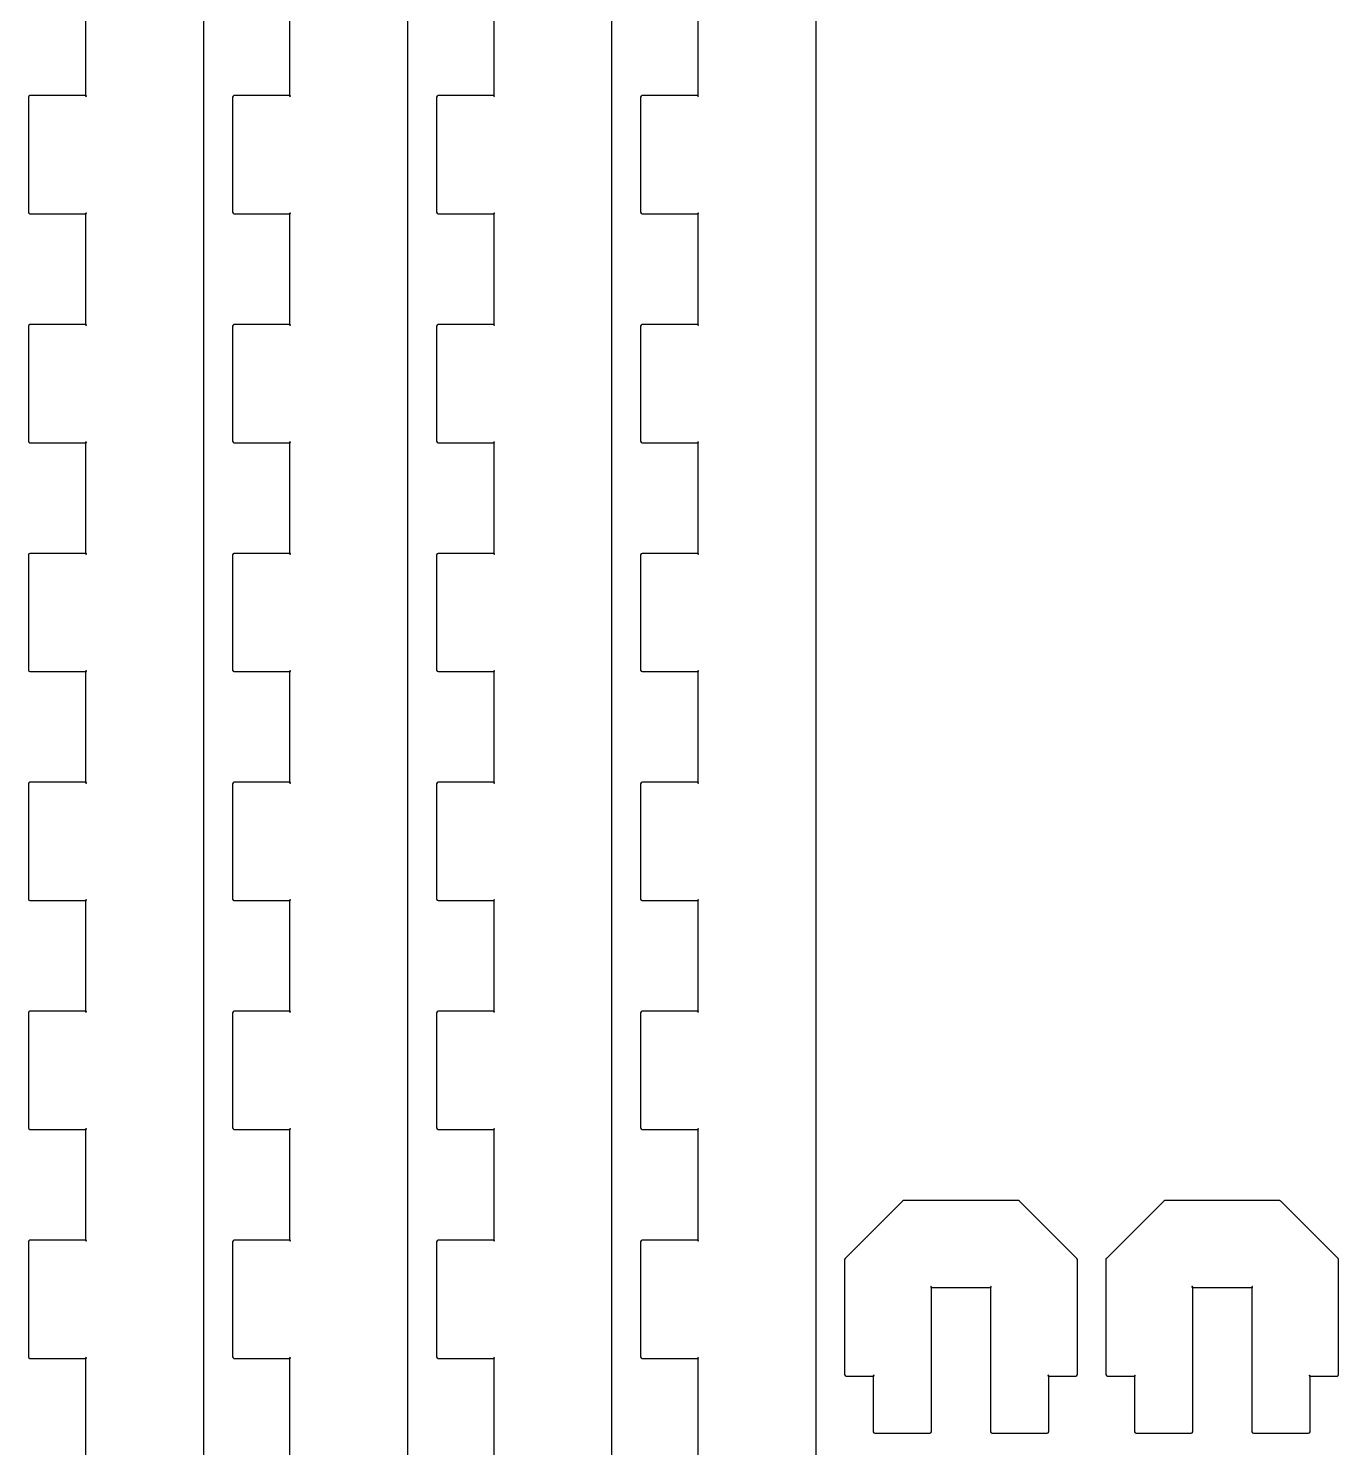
# Model space of a CAD drawing. Header units: millimetres. Extents: x -246 to 1649, y -181 to 287.
# Drawn here: x 1556.2 to 1624.9, y 83.4 to 157.8 of the extents above; entities that cross this region are included whole.
import ezdxf

# ---------------------------------------------------------------- set-up
doc = ezdxf.new("R2010")
doc.units = ezdxf.units.MM
doc.header["$MEASUREMENT"] = 0
doc.layers.add('mlk v1_0', color=7, linetype='Continuous')

msp = doc.modelspace()

# ---------------------------------------------------------------- linework, layer by layer
at = {"layer": 'mlk v1_0'}
for p, q in [((1565.4, 24.8006), (1565.4, 253.65)), ((1576.1, 24.8006), (1576.1, 253.65)), ((1586.8, 24.8006), (1586.8, 253.65)), ((1597.5, 24.8006), (1597.5, 253.65)), ((1559.2, 160.125), (1559.2, 154.325)), ((1569.9, 160.125), (1569.9, 154.325)), ((1580.6, 160.125), (1580.6, 154.325)), ((1591.3, 160.125), (1591.3, 154.325)), ((1556.23, 154.296), (1556.2, 154.243)), ((1556.2, 154.243), (1556.2, 154.225)), ((1556.2, 154.225), (1556.2, 148.225)), ((1556.28, 154.325), (1556.23, 154.296)), ((1556.3, 154.325), (1556.28, 154.325)), ((1559.2, 154.325), (1556.3, 154.325)), ((1559.21, 154.325), (1559.2, 154.325)), ((1559.2, 154.325), (1559.2, 154.316)), ((1559.2, 154.316), (1559.21, 154.284)), ((1559.24, 154.311), (1559.21, 154.325)), ((1559.21, 154.284), (1559.24, 154.288)), ((1559.24, 154.288), (1559.24, 154.311)), ((1566.93, 154.296), (1566.9, 154.243)), ((1566.9, 154.243), (1566.9, 154.225)), ((1566.9, 154.225), (1566.9, 148.225)), ((1566.98, 154.325), (1566.93, 154.296)), ((1567, 154.325), (1566.98, 154.325)), ((1569.9, 154.325), (1567, 154.325)), ((1569.91, 154.325), (1569.9, 154.325)), ((1569.9, 154.325), (1569.9, 154.316)), ((1569.9, 154.316), (1569.91, 154.284)), ((1569.94, 154.311), (1569.91, 154.325)), ((1569.91, 154.284), (1569.94, 154.288)), ((1569.94, 154.288), (1569.94, 154.311)), ((1577.63, 154.296), (1577.6, 154.243)), ((1577.6, 154.243), (1577.6, 154.225)), ((1577.6, 154.225), (1577.6, 148.225)), ((1577.68, 154.325), (1577.63, 154.296)), ((1577.7, 154.325), (1577.68, 154.325)), ((1580.6, 154.325), (1577.7, 154.325)), ((1580.6, 154.325), (1580.6, 154.316)), ((1580.61, 154.325), (1580.6, 154.325)), ((1580.6, 154.316), (1580.61, 154.284)), ((1580.64, 154.311), (1580.61, 154.325)), ((1580.61, 154.284), (1580.64, 154.288)), ((1580.64, 154.288), (1580.64, 154.311)), ((1588.33, 154.296), (1588.3, 154.243)), ((1588.3, 154.243), (1588.3, 154.225)), ((1588.3, 154.225), (1588.3, 148.225)), ((1588.38, 154.325), (1588.33, 154.296)), ((1588.4, 154.325), (1588.38, 154.325)), ((1591.3, 154.325), (1588.4, 154.325)), ((1591.31, 154.325), (1591.3, 154.325)), ((1591.3, 154.325), (1591.3, 154.316)), ((1591.3, 154.316), (1591.31, 154.284)), ((1591.34, 154.311), (1591.31, 154.325)), ((1591.31, 154.284), (1591.34, 154.288)), ((1591.34, 154.288), (1591.34, 154.311)), ((1556.2, 148.225), (1556.2, 148.208)), ((1556.2, 148.208), (1556.23, 148.154)), ((1556.23, 148.154), (1556.28, 148.125)), ((1556.28, 148.125), (1556.3, 148.125)), ((1556.3, 148.125), (1559.2, 148.125)), ((1559.21, 148.168), (1559.2, 148.136)), ((1559.2, 148.136), (1559.2, 148.125)), ((1559.2, 148.125), (1559.2, 142.325)), ((1559.2, 148.125), (1559.21, 148.125)), ((1559.24, 148.162), (1559.21, 148.168)), ((1559.21, 148.125), (1559.24, 148.141)), ((1559.24, 148.141), (1559.24, 148.162)), ((1566.9, 148.225), (1566.9, 148.208)), ((1566.9, 148.208), (1566.93, 148.154)), ((1566.93, 148.154), (1566.98, 148.125)), ((1566.98, 148.125), (1567, 148.125)), ((1567, 148.125), (1569.9, 148.125)), ((1569.91, 148.168), (1569.9, 148.136)), ((1569.9, 148.136), (1569.9, 148.125)), ((1569.9, 148.125), (1569.91, 148.125)), ((1569.9, 148.125), (1569.9, 142.325)), ((1569.94, 148.162), (1569.91, 148.168)), ((1569.91, 148.125), (1569.94, 148.141)), ((1569.94, 148.141), (1569.94, 148.162)), ((1577.6, 148.225), (1577.6, 148.208)), ((1577.6, 148.208), (1577.63, 148.154)), ((1577.63, 148.154), (1577.68, 148.125)), ((1577.68, 148.125), (1577.7, 148.125)), ((1577.7, 148.125), (1580.6, 148.125)), ((1580.61, 148.168), (1580.6, 148.136)), ((1580.6, 148.136), (1580.6, 148.125)), ((1580.6, 148.125), (1580.6, 142.325)), ((1580.6, 148.125), (1580.61, 148.125)), ((1580.64, 148.162), (1580.61, 148.168)), ((1580.61, 148.125), (1580.64, 148.141)), ((1580.64, 148.141), (1580.64, 148.162)), ((1588.3, 148.225), (1588.3, 148.208)), ((1588.3, 148.208), (1588.33, 148.154)), ((1588.33, 148.154), (1588.38, 148.125)), ((1588.38, 148.125), (1588.4, 148.125)), ((1588.4, 148.125), (1591.3, 148.125)), ((1591.31, 148.168), (1591.3, 148.136)), ((1591.3, 148.136), (1591.3, 148.125)), ((1591.3, 148.125), (1591.3, 142.325)), ((1591.3, 148.125), (1591.31, 148.125)), ((1591.34, 148.162), (1591.31, 148.168)), ((1591.31, 148.125), (1591.34, 148.141)), ((1591.34, 148.141), (1591.34, 148.162)), ((1556.23, 142.296), (1556.2, 142.242)), ((1556.2, 142.242), (1556.2, 142.224)), ((1556.2, 142.224), (1556.2, 136.224)), ((1556.28, 142.325), (1556.23, 142.296)), ((1556.3, 142.325), (1556.28, 142.325)), ((1559.2, 142.325), (1556.3, 142.325)), ((1559.21, 142.325), (1559.2, 142.325)), ((1559.2, 142.325), (1559.2, 142.315)), ((1559.2, 142.315), (1559.21, 142.284)), ((1559.24, 142.311), (1559.21, 142.325)), ((1559.21, 142.284), (1559.24, 142.288)), ((1559.24, 142.288), (1559.24, 142.311)), ((1566.93, 142.296), (1566.9, 142.242)), ((1566.9, 142.242), (1566.9, 142.224)), ((1566.9, 142.224), (1566.9, 136.224)), ((1566.98, 142.325), (1566.93, 142.296)), ((1567, 142.325), (1566.98, 142.325)), ((1569.9, 142.325), (1567, 142.325)), ((1569.9, 142.325), (1569.9, 142.315)), ((1569.91, 142.325), (1569.9, 142.325)), ((1569.9, 142.315), (1569.91, 142.284)), ((1569.94, 142.311), (1569.91, 142.325)), ((1569.91, 142.284), (1569.94, 142.288)), ((1569.94, 142.288), (1569.94, 142.311)), ((1577.63, 142.296), (1577.6, 142.242)), ((1577.6, 142.242), (1577.6, 142.224)), ((1577.6, 142.224), (1577.6, 136.224)), ((1577.68, 142.325), (1577.63, 142.296)), ((1577.7, 142.325), (1577.68, 142.325)), ((1580.6, 142.325), (1577.7, 142.325)), ((1580.61, 142.325), (1580.6, 142.325)), ((1580.6, 142.325), (1580.6, 142.315)), ((1580.6, 142.315), (1580.61, 142.284)), ((1580.64, 142.311), (1580.61, 142.325)), ((1580.61, 142.284), (1580.64, 142.288)), ((1580.64, 142.288), (1580.64, 142.311)), ((1588.33, 142.296), (1588.3, 142.242)), ((1588.3, 142.242), (1588.3, 142.224)), ((1588.3, 142.224), (1588.3, 136.224)), ((1588.38, 142.325), (1588.33, 142.296)), ((1588.4, 142.325), (1588.38, 142.325)), ((1591.3, 142.325), (1588.4, 142.325)), ((1591.31, 142.325), (1591.3, 142.325)), ((1591.3, 142.325), (1591.3, 142.315)), ((1591.3, 142.315), (1591.31, 142.284)), ((1591.34, 142.311), (1591.31, 142.325)), ((1591.31, 142.284), (1591.34, 142.288)), ((1591.34, 142.288), (1591.34, 142.311)), ((1556.2, 136.224), (1556.2, 136.208)), ((1556.2, 136.208), (1556.23, 136.154)), ((1556.23, 136.154), (1556.28, 136.125)), ((1559.21, 136.168), (1559.2, 136.136)), ((1559.24, 136.163), (1559.21, 136.168)), ((1559.24, 136.14), (1559.24, 136.163)), ((1566.9, 136.224), (1566.9, 136.208)), ((1566.9, 136.208), (1566.93, 136.154)), ((1566.93, 136.154), (1566.98, 136.125)), ((1569.91, 136.168), (1569.9, 136.136)), ((1569.94, 136.163), (1569.91, 136.168)), ((1569.94, 136.14), (1569.94, 136.163)), ((1577.6, 136.224), (1577.6, 136.208)), ((1577.6, 136.208), (1577.63, 136.154)), ((1577.63, 136.154), (1577.68, 136.125)), ((1580.61, 136.168), (1580.6, 136.136)), ((1580.64, 136.163), (1580.61, 136.168)), ((1580.64, 136.14), (1580.64, 136.163)), ((1588.3, 136.224), (1588.3, 136.208)), ((1588.3, 136.208), (1588.33, 136.154)), ((1588.33, 136.154), (1588.38, 136.125)), ((1591.31, 136.168), (1591.3, 136.136)), ((1591.34, 136.163), (1591.31, 136.168)), ((1591.34, 136.14), (1591.34, 136.163)), ((1556.28, 136.125), (1556.3, 136.125)), ((1556.3, 136.125), (1559.2, 136.125)), ((1559.2, 136.136), (1559.2, 136.125)), ((1559.2, 136.125), (1559.21, 136.125)), ((1559.2, 136.125), (1559.2, 130.325)), ((1559.21, 136.125), (1559.24, 136.14)), ((1566.98, 136.125), (1567, 136.125)), ((1567, 136.125), (1569.9, 136.125)), ((1569.9, 136.136), (1569.9, 136.125)), ((1569.9, 136.125), (1569.9, 130.325)), ((1569.9, 136.125), (1569.91, 136.125)), ((1569.91, 136.125), (1569.94, 136.14)), ((1577.68, 136.125), (1577.7, 136.125)), ((1577.7, 136.125), (1580.6, 136.125)), ((1580.6, 136.136), (1580.6, 136.125)), ((1580.6, 136.125), (1580.6, 130.325)), ((1580.6, 136.125), (1580.61, 136.125)), ((1580.61, 136.125), (1580.64, 136.14)), ((1588.38, 136.125), (1588.4, 136.125)), ((1588.4, 136.125), (1591.3, 136.125)), ((1591.3, 136.136), (1591.3, 136.125)), ((1591.3, 136.125), (1591.3, 130.325)), ((1591.3, 136.125), (1591.31, 136.125)), ((1591.31, 136.125), (1591.34, 136.14)), ((1556.23, 130.296), (1556.2, 130.242)), ((1556.2, 130.242), (1556.2, 130.225)), ((1556.2, 130.225), (1556.2, 124.225)), ((1556.28, 130.325), (1556.23, 130.296)), ((1556.3, 130.325), (1556.28, 130.325)), ((1559.2, 130.325), (1556.3, 130.325)), ((1559.21, 130.325), (1559.2, 130.325)), ((1559.2, 130.325), (1559.2, 130.315)), ((1559.2, 130.315), (1559.21, 130.284)), ((1559.24, 130.312), (1559.21, 130.325)), ((1559.21, 130.284), (1559.24, 130.288)), ((1559.24, 130.288), (1559.24, 130.312)), ((1566.93, 130.296), (1566.9, 130.242)), ((1566.9, 130.242), (1566.9, 130.225)), ((1566.9, 130.225), (1566.9, 124.225)), ((1566.98, 130.325), (1566.93, 130.296)), ((1567, 130.325), (1566.98, 130.325)), ((1569.9, 130.325), (1567, 130.325)), ((1569.9, 130.325), (1569.9, 130.315)), ((1569.91, 130.325), (1569.9, 130.325)), ((1569.9, 130.315), (1569.91, 130.284)), ((1569.94, 130.312), (1569.91, 130.325)), ((1569.91, 130.284), (1569.94, 130.288)), ((1569.94, 130.288), (1569.94, 130.312)), ((1577.63, 130.296), (1577.6, 130.242)), ((1577.6, 130.242), (1577.6, 130.225)), ((1577.6, 130.225), (1577.6, 124.225)), ((1577.68, 130.325), (1577.63, 130.296)), ((1577.7, 130.325), (1577.68, 130.325)), ((1580.6, 130.325), (1577.7, 130.325)), ((1580.61, 130.325), (1580.6, 130.325)), ((1580.6, 130.325), (1580.6, 130.315)), ((1580.6, 130.315), (1580.61, 130.284)), ((1580.64, 130.312), (1580.61, 130.325)), ((1580.61, 130.284), (1580.64, 130.288)), ((1580.64, 130.288), (1580.64, 130.312)), ((1588.33, 130.296), (1588.3, 130.242)), ((1588.3, 130.242), (1588.3, 130.225)), ((1588.3, 130.225), (1588.3, 124.225)), ((1588.38, 130.325), (1588.33, 130.296)), ((1588.4, 130.325), (1588.38, 130.325)), ((1591.3, 130.325), (1588.4, 130.325)), ((1591.3, 130.325), (1591.3, 130.315)), ((1591.31, 130.325), (1591.3, 130.325)), ((1591.3, 130.315), (1591.31, 130.284)), ((1591.34, 130.312), (1591.31, 130.325)), ((1591.31, 130.284), (1591.34, 130.288)), ((1591.34, 130.288), (1591.34, 130.312)), ((1556.2, 124.225), (1556.2, 124.208)), ((1556.2, 124.208), (1556.23, 124.154)), ((1556.23, 124.154), (1556.28, 124.126)), ((1556.28, 124.126), (1556.3, 124.126)), ((1556.3, 124.126), (1559.2, 124.126)), ((1559.21, 124.168), (1559.2, 124.137)), ((1559.2, 124.137), (1559.2, 124.126)), ((1559.2, 124.126), (1559.2, 118.325)), ((1559.2, 124.126), (1559.21, 124.126)), ((1559.24, 124.163), (1559.21, 124.168)), ((1559.21, 124.126), (1559.24, 124.141)), ((1559.24, 124.141), (1559.24, 124.163)), ((1566.9, 124.225), (1566.9, 124.208)), ((1566.9, 124.208), (1566.93, 124.154)), ((1566.93, 124.154), (1566.98, 124.126)), ((1566.98, 124.126), (1567, 124.126)), ((1567, 124.126), (1569.9, 124.126)), ((1569.91, 124.168), (1569.9, 124.137)), ((1569.9, 124.137), (1569.9, 124.126)), ((1569.9, 124.126), (1569.9, 118.325)), ((1569.9, 124.126), (1569.91, 124.126)), ((1569.94, 124.163), (1569.91, 124.168)), ((1569.91, 124.126), (1569.94, 124.141)), ((1569.94, 124.141), (1569.94, 124.163)), ((1577.6, 124.225), (1577.6, 124.208)), ((1577.6, 124.208), (1577.63, 124.154)), ((1577.63, 124.154), (1577.68, 124.126)), ((1577.68, 124.126), (1577.7, 124.126)), ((1577.7, 124.126), (1580.6, 124.126)), ((1580.61, 124.168), (1580.6, 124.137)), ((1580.6, 124.137), (1580.6, 124.126)), ((1580.6, 124.126), (1580.61, 124.126)), ((1580.6, 124.126), (1580.6, 118.325)), ((1580.64, 124.163), (1580.61, 124.168)), ((1580.61, 124.126), (1580.64, 124.141)), ((1580.64, 124.141), (1580.64, 124.163)), ((1588.3, 124.225), (1588.3, 124.208)), ((1588.3, 124.208), (1588.33, 124.154)), ((1588.33, 124.154), (1588.38, 124.126)), ((1588.38, 124.126), (1588.4, 124.126)), ((1588.4, 124.126), (1591.3, 124.126)), ((1591.31, 124.168), (1591.3, 124.137)), ((1591.3, 124.137), (1591.3, 124.126)), ((1591.3, 124.126), (1591.3, 118.325)), ((1591.3, 124.126), (1591.31, 124.126)), ((1591.34, 124.163), (1591.31, 124.168)), ((1591.31, 124.126), (1591.34, 124.141)), ((1591.34, 124.141), (1591.34, 124.163)), ((1556.23, 118.296), (1556.2, 118.243)), ((1556.28, 118.325), (1556.23, 118.296)), ((1556.3, 118.325), (1556.28, 118.325)), ((1559.2, 118.325), (1556.3, 118.325)), ((1559.2, 118.325), (1559.2, 118.316)), ((1559.21, 118.325), (1559.2, 118.325)), ((1559.2, 118.316), (1559.21, 118.284)), ((1559.24, 118.311), (1559.21, 118.325)), ((1559.24, 118.288), (1559.24, 118.311)), ((1566.93, 118.296), (1566.9, 118.243)), ((1566.98, 118.325), (1566.93, 118.296)), ((1567, 118.325), (1566.98, 118.325)), ((1569.9, 118.325), (1567, 118.325)), ((1569.9, 118.325), (1569.9, 118.316)), ((1569.91, 118.325), (1569.9, 118.325)), ((1569.9, 118.316), (1569.91, 118.284)), ((1569.94, 118.311), (1569.91, 118.325)), ((1569.94, 118.288), (1569.94, 118.311)), ((1577.63, 118.296), (1577.6, 118.243)), ((1577.68, 118.325), (1577.63, 118.296)), ((1577.7, 118.325), (1577.68, 118.325)), ((1580.6, 118.325), (1577.7, 118.325)), ((1580.6, 118.325), (1580.6, 118.316)), ((1580.61, 118.325), (1580.6, 118.325)), ((1580.6, 118.316), (1580.61, 118.284)), ((1580.64, 118.311), (1580.61, 118.325)), ((1580.64, 118.288), (1580.64, 118.311)), ((1588.33, 118.296), (1588.3, 118.243)), ((1588.38, 118.325), (1588.33, 118.296)), ((1588.4, 118.325), (1588.38, 118.325)), ((1591.3, 118.325), (1588.4, 118.325)), ((1591.31, 118.325), (1591.3, 118.325)), ((1591.3, 118.325), (1591.3, 118.316)), ((1591.3, 118.316), (1591.31, 118.284)), ((1591.34, 118.311), (1591.31, 118.325)), ((1591.34, 118.288), (1591.34, 118.311)), ((1556.2, 118.243), (1556.2, 118.225)), ((1556.2, 118.225), (1556.2, 112.225)), ((1559.21, 118.284), (1559.24, 118.288)), ((1566.9, 118.243), (1566.9, 118.225)), ((1566.9, 118.225), (1566.9, 112.225)), ((1569.91, 118.284), (1569.94, 118.288)), ((1577.6, 118.243), (1577.6, 118.225)), ((1577.6, 118.225), (1577.6, 112.225)), ((1580.61, 118.284), (1580.64, 118.288)), ((1588.3, 118.243), (1588.3, 118.225)), ((1588.3, 118.225), (1588.3, 112.225)), ((1591.31, 118.284), (1591.34, 118.288)), ((1556.2, 112.225), (1556.2, 112.208)), ((1556.2, 112.208), (1556.23, 112.154)), ((1556.23, 112.154), (1556.28, 112.125)), ((1556.28, 112.125), (1556.3, 112.125)), ((1556.3, 112.125), (1559.2, 112.125)), ((1559.21, 112.168), (1559.2, 112.136)), ((1559.2, 112.136), (1559.2, 112.125)), ((1559.2, 112.125), (1559.2, 106.325)), ((1559.2, 112.125), (1559.21, 112.125)), ((1559.24, 112.163), (1559.21, 112.168)), ((1559.21, 112.125), (1559.24, 112.141)), ((1559.24, 112.141), (1559.24, 112.163)), ((1566.9, 112.225), (1566.9, 112.208)), ((1566.9, 112.208), (1566.93, 112.154)), ((1566.93, 112.154), (1566.98, 112.125)), ((1566.98, 112.125), (1567, 112.125)), ((1567, 112.125), (1569.9, 112.125)), ((1569.91, 112.168), (1569.9, 112.136)), ((1569.9, 112.136), (1569.9, 112.125)), ((1569.9, 112.125), (1569.9, 106.325)), ((1569.9, 112.125), (1569.91, 112.125)), ((1569.94, 112.163), (1569.91, 112.168)), ((1569.91, 112.125), (1569.94, 112.141)), ((1569.94, 112.141), (1569.94, 112.163)), ((1577.6, 112.225), (1577.6, 112.208)), ((1577.6, 112.208), (1577.63, 112.154)), ((1577.63, 112.154), (1577.68, 112.125)), ((1577.68, 112.125), (1577.7, 112.125)), ((1577.7, 112.125), (1580.6, 112.125)), ((1580.61, 112.168), (1580.6, 112.136)), ((1580.6, 112.136), (1580.6, 112.125)), ((1580.6, 112.125), (1580.6, 106.325)), ((1580.6, 112.125), (1580.61, 112.125)), ((1580.64, 112.163), (1580.61, 112.168)), ((1580.61, 112.125), (1580.64, 112.141)), ((1580.64, 112.141), (1580.64, 112.163)), ((1588.3, 112.225), (1588.3, 112.208)), ((1588.3, 112.208), (1588.33, 112.154)), ((1588.33, 112.154), (1588.38, 112.125)), ((1588.38, 112.125), (1588.4, 112.125)), ((1588.4, 112.125), (1591.3, 112.125)), ((1591.31, 112.168), (1591.3, 112.136)), ((1591.3, 112.136), (1591.3, 112.125)), ((1591.3, 112.125), (1591.3, 106.325)), ((1591.3, 112.125), (1591.31, 112.125)), ((1591.34, 112.163), (1591.31, 112.168)), ((1591.31, 112.125), (1591.34, 112.141)), ((1591.34, 112.141), (1591.34, 112.163)), ((1556.23, 106.297), (1556.2, 106.243)), ((1556.2, 106.243), (1556.2, 106.225)), ((1556.2, 106.225), (1556.2, 100.225)), ((1556.28, 106.325), (1556.23, 106.297)), ((1556.3, 106.325), (1556.28, 106.325)), ((1559.2, 106.325), (1556.3, 106.325)), ((1559.21, 106.325), (1559.2, 106.325)), ((1559.2, 106.325), (1559.2, 106.316)), ((1559.2, 106.316), (1559.21, 106.284)), ((1559.24, 106.311), (1559.21, 106.325)), ((1559.21, 106.284), (1559.24, 106.288)), ((1559.24, 106.288), (1559.24, 106.311)), ((1566.93, 106.297), (1566.9, 106.243)), ((1566.9, 106.243), (1566.9, 106.225)), ((1566.9, 106.225), (1566.9, 100.225)), ((1566.98, 106.325), (1566.93, 106.297)), ((1567, 106.325), (1566.98, 106.325)), ((1569.9, 106.325), (1567, 106.325)), ((1569.91, 106.325), (1569.9, 106.325)), ((1569.9, 106.325), (1569.9, 106.316)), ((1569.9, 106.316), (1569.91, 106.284)), ((1569.94, 106.311), (1569.91, 106.325)), ((1569.91, 106.284), (1569.94, 106.288)), ((1569.94, 106.288), (1569.94, 106.311)), ((1577.63, 106.297), (1577.6, 106.243)), ((1577.6, 106.243), (1577.6, 106.225)), ((1577.6, 106.225), (1577.6, 100.225)), ((1577.68, 106.325), (1577.63, 106.297)), ((1577.7, 106.325), (1577.68, 106.325)), ((1580.6, 106.325), (1577.7, 106.325)), ((1580.61, 106.325), (1580.6, 106.325)), ((1580.6, 106.325), (1580.6, 106.316)), ((1580.6, 106.316), (1580.61, 106.284)), ((1580.64, 106.311), (1580.61, 106.325)), ((1580.61, 106.284), (1580.64, 106.288)), ((1580.64, 106.288), (1580.64, 106.311)), ((1588.33, 106.297), (1588.3, 106.243)), ((1588.3, 106.243), (1588.3, 106.225)), ((1588.3, 106.225), (1588.3, 100.225)), ((1588.38, 106.325), (1588.33, 106.297)), ((1588.4, 106.325), (1588.38, 106.325)), ((1591.3, 106.325), (1588.4, 106.325)), ((1591.3, 106.325), (1591.3, 106.316)), ((1591.31, 106.325), (1591.3, 106.325)), ((1591.3, 106.316), (1591.31, 106.284)), ((1591.34, 106.311), (1591.31, 106.325)), ((1591.31, 106.284), (1591.34, 106.288)), ((1591.34, 106.288), (1591.34, 106.311)), ((1556.2, 100.225), (1556.2, 100.208)), ((1556.2, 100.208), (1556.23, 100.154)), ((1556.23, 100.154), (1556.28, 100.125)), ((1556.28, 100.125), (1556.3, 100.125)), ((1556.3, 100.125), (1559.2, 100.125)), ((1559.21, 100.168), (1559.2, 100.137)), ((1559.2, 100.137), (1559.2, 100.125)), ((1559.2, 100.125), (1559.2, 94.3254)), ((1559.2, 100.125), (1559.21, 100.125)), ((1559.24, 100.163), (1559.21, 100.168)), ((1559.21, 100.125), (1559.24, 100.141)), ((1559.24, 100.141), (1559.24, 100.163)), ((1566.9, 100.225), (1566.9, 100.208)), ((1566.9, 100.208), (1566.93, 100.154)), ((1566.93, 100.154), (1566.98, 100.125)), ((1566.98, 100.125), (1567, 100.125)), ((1567, 100.125), (1569.9, 100.125)), ((1569.91, 100.168), (1569.9, 100.137)), ((1569.9, 100.137), (1569.9, 100.125)), ((1569.9, 100.125), (1569.9, 94.3254)), ((1569.9, 100.125), (1569.91, 100.125)), ((1569.94, 100.163), (1569.91, 100.168)), ((1569.91, 100.125), (1569.94, 100.141)), ((1569.94, 100.141), (1569.94, 100.163)), ((1577.6, 100.225), (1577.6, 100.208)), ((1577.6, 100.208), (1577.63, 100.154)), ((1577.63, 100.154), (1577.68, 100.125)), ((1577.68, 100.125), (1577.7, 100.125)), ((1577.7, 100.125), (1580.6, 100.125)), ((1580.61, 100.168), (1580.6, 100.137)), ((1580.6, 100.137), (1580.6, 100.125)), ((1580.6, 100.125), (1580.61, 100.125)), ((1580.6, 100.125), (1580.6, 94.3254)), ((1580.64, 100.163), (1580.61, 100.168)), ((1580.61, 100.125), (1580.64, 100.141)), ((1580.64, 100.141), (1580.64, 100.163)), ((1588.3, 100.225), (1588.3, 100.208)), ((1588.3, 100.208), (1588.33, 100.154)), ((1588.33, 100.154), (1588.38, 100.125)), ((1588.38, 100.125), (1588.4, 100.125)), ((1588.4, 100.125), (1591.3, 100.125)), ((1591.31, 100.168), (1591.3, 100.137)), ((1591.3, 100.137), (1591.3, 100.125)), ((1591.3, 100.125), (1591.31, 100.125)), ((1591.3, 100.125), (1591.3, 94.3254)), ((1591.34, 100.163), (1591.31, 100.168)), ((1591.31, 100.125), (1591.34, 100.141)), ((1591.34, 100.141), (1591.34, 100.163)), ((1602.03, 96.3704), (1599.03, 93.3704)), ((1602.08, 96.4008), (1602.03, 96.3757)), ((1602.03, 96.3757), (1602.03, 96.3704)), ((1602.1, 96.4008), (1602.08, 96.4008)), ((1608.1, 96.4008), (1602.1, 96.4008)), ((1608.12, 96.4008), (1608.1, 96.4008)), ((1608.17, 96.3757), (1608.12, 96.4008)), ((1608.17, 96.3704), (1608.17, 96.3757)), ((1611.17, 93.3704), (1608.17, 96.3704)), ((1615.73, 96.3704), (1612.73, 93.3704)), ((1615.78, 96.4008), (1615.73, 96.3757)), ((1615.73, 96.3757), (1615.73, 96.3704)), ((1615.8, 96.4008), (1615.78, 96.4008)), ((1621.8, 96.4008), (1615.8, 96.4008)), ((1621.81, 96.4008), (1621.8, 96.4008)), ((1621.86, 96.3757), (1621.81, 96.4008)), ((1621.87, 96.3704), (1621.86, 96.3757)), ((1624.87, 93.3704), (1621.87, 96.3704)), ((1556.23, 94.2964), (1556.2, 94.2428)), ((1556.2, 94.2428), (1556.2, 94.2248)), ((1556.2, 94.2248), (1556.2, 88.2248)), ((1556.28, 94.3254), (1556.23, 94.2964)), ((1556.3, 94.3254), (1556.28, 94.3254)), ((1559.2, 94.3254), (1556.3, 94.3254)), ((1559.2, 94.3254), (1559.2, 94.3158)), ((1559.21, 94.3254), (1559.2, 94.3254)), ((1559.2, 94.3158), (1559.21, 94.2841)), ((1559.24, 94.3116), (1559.21, 94.3254)), ((1559.21, 94.2841), (1559.24, 94.288)), ((1559.24, 94.288), (1559.24, 94.3116)), ((1566.93, 94.2964), (1566.9, 94.2428)), ((1566.9, 94.2428), (1566.9, 94.2248)), ((1566.9, 94.2248), (1566.9, 88.2248)), ((1566.98, 94.3254), (1566.93, 94.2964)), ((1567, 94.3254), (1566.98, 94.3254)), ((1569.9, 94.3254), (1567, 94.3254)), ((1569.91, 94.3254), (1569.9, 94.3254)), ((1569.9, 94.3254), (1569.9, 94.3158)), ((1569.9, 94.3158), (1569.91, 94.2841)), ((1569.94, 94.3116), (1569.91, 94.3254)), ((1569.91, 94.2841), (1569.94, 94.288)), ((1569.94, 94.288), (1569.94, 94.3116)), ((1577.63, 94.2964), (1577.6, 94.2428)), ((1577.6, 94.2428), (1577.6, 94.2248)), ((1577.6, 94.2248), (1577.6, 88.2248)), ((1577.68, 94.3254), (1577.63, 94.2964)), ((1577.7, 94.3254), (1577.68, 94.3254)), ((1580.6, 94.3254), (1577.7, 94.3254)), ((1580.61, 94.3254), (1580.6, 94.3254)), ((1580.6, 94.3254), (1580.6, 94.3158)), ((1580.6, 94.3158), (1580.61, 94.2841)), ((1580.64, 94.3116), (1580.61, 94.3254)), ((1580.61, 94.2841), (1580.64, 94.288)), ((1580.64, 94.288), (1580.64, 94.3116)), ((1588.33, 94.2964), (1588.3, 94.2428)), ((1588.3, 94.2428), (1588.3, 94.2248)), ((1588.3, 94.2248), (1588.3, 88.2248)), ((1588.38, 94.3254), (1588.33, 94.2964)), ((1588.4, 94.3254), (1588.38, 94.3254)), ((1591.3, 94.3254), (1588.4, 94.3254)), ((1591.3, 94.3254), (1591.3, 94.3158)), ((1591.31, 94.3254), (1591.3, 94.3254)), ((1591.3, 94.3158), (1591.31, 94.2841)), ((1591.34, 94.3116), (1591.31, 94.3254)), ((1591.31, 94.2841), (1591.34, 94.288)), ((1591.34, 94.288), (1591.34, 94.3116)), ((1599.02, 93.3662), (1599, 93.3168)), ((1599, 93.3168), (1599, 93.3002)), ((1599, 93.3002), (1599, 87.3002)), ((1599.03, 93.3704), (1599.02, 93.3662)), ((1611.17, 93.3662), (1611.17, 93.3704)), ((1611.2, 93.3178), (1611.17, 93.3662)), ((1611.2, 93.3002), (1611.2, 93.3178)), ((1611.2, 87.3002), (1611.2, 93.3002)), ((1612.72, 93.3662), (1612.7, 93.3168)), ((1612.7, 93.3168), (1612.7, 93.3002)), ((1612.7, 93.3002), (1612.7, 87.3002)), ((1612.73, 93.3704), (1612.72, 93.3662)), ((1624.88, 93.3662), (1624.87, 93.3704)), ((1624.9, 93.3178), (1624.88, 93.3662)), ((1624.9, 93.3002), (1624.9, 93.3178)), ((1624.9, 87.3002), (1624.9, 93.3002)), ((1603.53, 91.893), (1603.51, 91.8877)), ((1603.51, 91.8877), (1603.51, 91.8655)), ((1603.51, 91.8655), (1603.54, 91.8503)), ((1603.55, 91.8616), (1603.53, 91.893)), ((1603.54, 91.8503), (1603.55, 91.8503)), ((1603.55, 91.8503), (1603.55, 91.8616)), ((1603.55, 91.8503), (1606.65, 91.8503)), ((1603.55, 84.3001), (1603.55, 91.8503)), ((1606.66, 91.893), (1606.65, 91.8616)), ((1606.65, 91.8616), (1606.65, 91.8503)), ((1606.65, 91.8503), (1606.66, 91.8503)), ((1606.65, 91.8503), (1606.65, 84.3001)), ((1606.69, 91.8877), (1606.66, 91.893)), ((1606.66, 91.8503), (1606.69, 91.8655)), ((1606.69, 91.8655), (1606.69, 91.8877)), ((1617.24, 91.893), (1617.21, 91.8877)), ((1617.21, 91.8877), (1617.21, 91.8655)), ((1617.21, 91.8655), (1617.24, 91.8503)), ((1617.25, 91.8616), (1617.24, 91.893)), ((1617.24, 91.8503), (1617.25, 91.8503)), ((1617.25, 91.8503), (1617.25, 91.8616)), ((1617.25, 84.3001), (1617.25, 91.8503)), ((1617.25, 91.8503), (1620.35, 91.8503)), ((1620.36, 91.893), (1620.35, 91.8616)), ((1620.35, 91.8616), (1620.35, 91.8503)), ((1620.35, 91.8503), (1620.36, 91.8503)), ((1620.35, 91.8503), (1620.35, 84.3001)), ((1620.39, 91.8877), (1620.36, 91.893)), ((1620.36, 91.8503), (1620.39, 91.8655)), ((1620.39, 91.8655), (1620.39, 91.8877)), ((1556.2, 88.2248), (1556.2, 88.2082)), ((1556.2, 88.2082), (1556.23, 88.1546)), ((1556.23, 88.1546), (1556.28, 88.1257)), ((1556.28, 88.1257), (1556.3, 88.1257)), ((1556.3, 88.1257), (1559.2, 88.1257)), ((1559.21, 88.1683), (1559.2, 88.1366)), ((1559.2, 88.1366), (1559.2, 88.1257)), ((1559.2, 88.1257), (1559.21, 88.1257)), ((1559.2, 88.1257), (1559.2, 82.3253)), ((1559.24, 88.1627), (1559.21, 88.1683)), ((1559.21, 88.1257), (1559.24, 88.1408)), ((1559.24, 88.1408), (1559.24, 88.1627)), ((1566.9, 88.2248), (1566.9, 88.2082)), ((1566.9, 88.2082), (1566.93, 88.1546)), ((1566.93, 88.1546), (1566.98, 88.1257)), ((1566.98, 88.1257), (1567, 88.1257)), ((1567, 88.1257), (1569.9, 88.1257)), ((1569.91, 88.1683), (1569.9, 88.1366)), ((1569.9, 88.1366), (1569.9, 88.1257)), ((1569.9, 88.1257), (1569.9, 82.3253)), ((1569.9, 88.1257), (1569.91, 88.1257)), ((1569.94, 88.1627), (1569.91, 88.1683)), ((1569.91, 88.1257), (1569.94, 88.1408)), ((1569.94, 88.1408), (1569.94, 88.1627)), ((1577.6, 88.2248), (1577.6, 88.2082)), ((1577.6, 88.2082), (1577.63, 88.1546)), ((1577.63, 88.1546), (1577.68, 88.1257)), ((1577.68, 88.1257), (1577.7, 88.1257)), ((1577.7, 88.1257), (1580.6, 88.1257)), ((1580.61, 88.1683), (1580.6, 88.1366)), ((1580.6, 88.1366), (1580.6, 88.1257)), ((1580.6, 88.1257), (1580.6, 82.3253)), ((1580.6, 88.1257), (1580.61, 88.1257)), ((1580.64, 88.1627), (1580.61, 88.1683)), ((1580.61, 88.1257), (1580.64, 88.1408)), ((1580.64, 88.1408), (1580.64, 88.1627)), ((1588.3, 88.2248), (1588.3, 88.2082)), ((1588.3, 88.2082), (1588.33, 88.1546)), ((1588.33, 88.1546), (1588.38, 88.1257)), ((1588.38, 88.1257), (1588.4, 88.1257)), ((1588.4, 88.1257), (1591.3, 88.1257)), ((1591.31, 88.1683), (1591.3, 88.1366)), ((1591.3, 88.1366), (1591.3, 88.1257)), ((1591.3, 88.1257), (1591.31, 88.1257)), ((1591.3, 88.1257), (1591.3, 82.3253)), ((1591.34, 88.1627), (1591.31, 88.1683)), ((1591.31, 88.1257), (1591.34, 88.1408)), ((1591.34, 88.1408), (1591.34, 88.1627)), ((1599, 87.3002), (1599, 87.2836)), ((1599, 87.2836), (1599.03, 87.23)), ((1599.03, 87.23), (1599.08, 87.1996)), ((1599.08, 87.1996), (1599.1, 87.1996)), ((1599.1, 87.1996), (1600.5, 87.1996)), ((1600.51, 87.2423), (1600.5, 87.2105)), ((1600.5, 87.2105), (1600.5, 87.1996)), ((1600.5, 87.1996), (1600.51, 87.1996)), ((1600.5, 87.1996), (1600.5, 84.3001)), ((1600.54, 87.2381), (1600.51, 87.2423)), ((1600.51, 87.1996), (1600.54, 87.2148)), ((1600.54, 87.2148), (1600.54, 87.2381)), ((1609.69, 87.2423), (1609.66, 87.2381)), ((1609.66, 87.2381), (1609.66, 87.2148)), ((1609.66, 87.2148), (1609.69, 87.1996)), ((1609.7, 87.2105), (1609.69, 87.2423)), ((1609.69, 87.1996), (1609.7, 87.1996)), ((1609.7, 87.1996), (1609.7, 87.2105)), ((1609.7, 87.1996), (1611.1, 87.1996)), ((1609.7, 84.3001), (1609.7, 87.1996)), ((1611.1, 87.1996), (1611.12, 87.1996)), ((1611.12, 87.1996), (1611.17, 87.23)), ((1611.17, 87.23), (1611.2, 87.2836)), ((1611.2, 87.2836), (1611.2, 87.3002)), ((1612.7, 87.3002), (1612.7, 87.2836)), ((1612.7, 87.2836), (1612.73, 87.23)), ((1612.73, 87.23), (1612.78, 87.1996)), ((1612.78, 87.1996), (1612.8, 87.1996)), ((1612.8, 87.1996), (1614.2, 87.1996)), ((1614.21, 87.2423), (1614.2, 87.2105)), ((1614.2, 87.2105), (1614.2, 87.1996)), ((1614.2, 87.1996), (1614.21, 87.1996)), ((1614.2, 87.1996), (1614.2, 84.3001)), ((1614.24, 87.2381), (1614.21, 87.2423)), ((1614.21, 87.1996), (1614.24, 87.2148)), ((1614.24, 87.2148), (1614.24, 87.2381)), ((1623.38, 87.2423), (1623.36, 87.2381)), ((1623.36, 87.2381), (1623.36, 87.2148)), ((1623.36, 87.2148), (1623.39, 87.1996)), ((1623.4, 87.2105), (1623.38, 87.2423)), ((1623.39, 87.1996), (1623.4, 87.1996)), ((1623.4, 87.1996), (1623.4, 87.2105)), ((1623.4, 84.3001), (1623.4, 87.1996)), ((1623.4, 87.1996), (1624.8, 87.1996)), ((1624.8, 87.1996), (1624.82, 87.1996)), ((1624.82, 87.1996), (1624.87, 87.23)), ((1624.87, 87.23), (1624.9, 87.2836)), ((1624.9, 87.2836), (1624.9, 87.3002)), ((1600.5, 84.3001), (1600.5, 84.2836)), ((1600.5, 84.2836), (1600.53, 84.2299)), ((1600.53, 84.2299), (1600.58, 84.1996)), ((1600.58, 84.1996), (1600.6, 84.1996)), ((1600.6, 84.1996), (1603.45, 84.1996)), ((1603.45, 84.1996), (1603.47, 84.1996)), ((1603.47, 84.1996), (1603.52, 84.2299)), ((1603.52, 84.2299), (1603.55, 84.2836)), ((1603.55, 84.2836), (1603.55, 84.3001)), ((1606.65, 84.3001), (1606.65, 84.2836)), ((1606.65, 84.2836), (1606.68, 84.2299)), ((1606.68, 84.2299), (1606.73, 84.1996)), ((1606.73, 84.1996), (1606.75, 84.1996)), ((1606.75, 84.1996), (1609.6, 84.1996)), ((1609.6, 84.1996), (1609.62, 84.1996)), ((1609.62, 84.1996), (1609.67, 84.2299)), ((1609.67, 84.2299), (1609.7, 84.2836)), ((1609.7, 84.2836), (1609.7, 84.3001)), ((1614.2, 84.3001), (1614.2, 84.2836)), ((1614.2, 84.2836), (1614.23, 84.2299)), ((1614.23, 84.2299), (1614.28, 84.1996)), ((1614.28, 84.1996), (1614.3, 84.1996)), ((1614.3, 84.1996), (1617.15, 84.1996)), ((1617.15, 84.1996), (1617.17, 84.1996)), ((1617.17, 84.1996), (1617.22, 84.2299)), ((1617.22, 84.2299), (1617.25, 84.2836)), ((1617.25, 84.2836), (1617.25, 84.3001)), ((1620.35, 84.3001), (1620.35, 84.2836)), ((1620.35, 84.2836), (1620.38, 84.2299)), ((1620.38, 84.2299), (1620.43, 84.1996)), ((1620.43, 84.1996), (1620.45, 84.1996)), ((1620.45, 84.1996), (1623.3, 84.1996)), ((1623.3, 84.1996), (1623.32, 84.1996)), ((1623.32, 84.1996), (1623.37, 84.2299)), ((1623.37, 84.2299), (1623.4, 84.2836)), ((1623.4, 84.2836), (1623.4, 84.3001))]:
    msp.add_line(p, q, dxfattribs=at)

doc.saveas('drawing.dxf')
